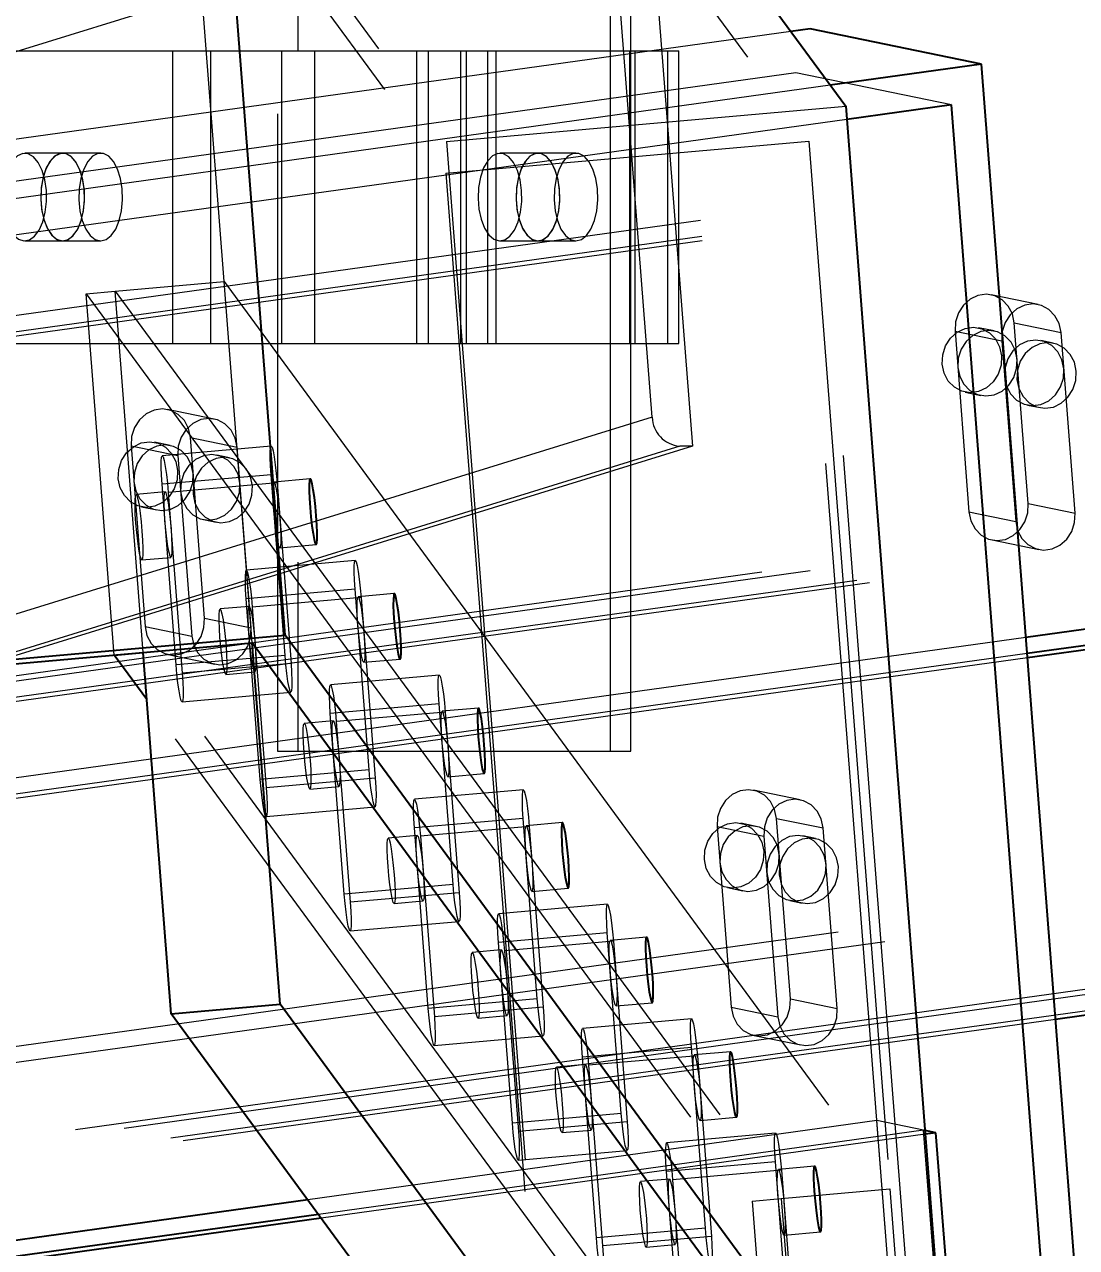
# Model space of a CAD drawing. Header units: millimetres. Extents: x 122 to 2816, y -707 to 556.
# Drawn here: x 676.884 to 678.192, y 301.451 to 302.971 of the extents above; entities that cross this region are included whole.
import ezdxf

# ---------------------------------------------------------------- set-up
doc = ezdxf.new("R2010")
doc.units = ezdxf.units.MM
doc.header["$PDSIZE"] = -1
doc.linetypes.add('HIDDEN', pattern=[1.905, 1.27, -0.635])
doc.layers.add('FORMAT', color=7, linetype='Continuous')
doc.styles.add('SLDTEXTSTYLE7', font='TXT', dxfattribs={"width": 0.75})
doc.dimstyles.new('SLDDIMSTYLE4', dxfattribs={"dimtxt": 1.852083, "dimasz": 1.852083, "dimexe": 0, "dimexo": 0.625, "dimgap": 0.463021, "dimtad": 1, "dimdec": 0, "dimlfac": 110, "dimrnd": 1e-09, "dimzin": 12, "dimtxsty": 'SLDTEXTSTYLE7', "dimsah": 1, "dimcen": 2.5, "dimazin": 3, "dimtfac": 1, "dimtdec": 0, "dimtmove": 0, "dimatfit": 0, "dimfrac": 2, "dimtzin": 12})

# ---------------------------------------------------------------- blocks, each defined once
blk = doc.blocks.new('*D1068')
at = {"layer": 'Defpoints', "color": 0}
for p in [(711.2391, 305.0429), (731.8934, 305.0429), (676.2391, 299.5884)]:
    blk.add_point(p, dxfattribs=at)
at = {"layer": 'FORMAT', "color": 0, "lineweight": -2}
for p, q in [((711.3016, 305.0429), (731.8934, 305.0429)), ((731.8934, 301.4405), (731.8934, 303.1908)), ((676.3016, 299.5884), (731.8934, 299.5884))]:
    blk.add_line(p, q, dxfattribs=at)
at = {"layer": 'FORMAT', "color": 0}
for points in [[(731.5847, 303.1908), (732.2021, 303.1908), (731.8934, 305.0429)], [(731.5847, 301.4405), (732.2021, 301.4405), (731.8934, 299.5884)]]:
    blk.add_solid(points, dxfattribs=at)
at = {"layer": 'FORMAT', "color": 0, "insert": (729.5783, 302.2484), "char_height": 1.85208, "attachment_point": 2, "rotation": 90, "style": 'SLDTEXTSTYLE7'}
blk.add_mtext('\\A1;600', dxfattribs=at)

msp = doc.modelspace()

# ---------------------------------------------------------------- linework, layer by layer
at = {"color": 7, "linetype": 'HIDDEN', "lineweight": 18}
for p, q in [((677.224288, 327.067877), (677.224288, 302.067877)), ((677.613016, 302.067877), (677.613016, 327.067877)), ((677.199107, 304.765298), (677.199107, 302.067877)), ((676.572958, 303.965159), (677.409113, 302.825899)), ((677.167498, 302.20257), (677.031897, 303.954429)), ((677.031897, 303.954429), (677.859691, 302.826561)), ((676.580615, 303.914543), (677.408409, 302.786676)), ((676.543114, 302.11608), (684.738445, 303.25534)), ((681.498582, 303.252304), (676.568685, 302.566982)), ((676.603454, 302.117787), (684.716832, 303.245655)), ((681.500117, 303.232476), (676.626775, 302.555016)), ((676.661545, 302.105822), (684.774922, 303.233689)), ((677.638198, 302.067877), (677.638198, 303.234003)), ((681.500526, 303.227188), (676.642266, 302.551825)), ((677.65576, 303.210075), (677.714805, 302.447248)), ((677.611937, 303.16596), (676.713547, 302.887804)), ((677.664786, 302.483184), (677.611937, 303.16596)), ((677.83739, 302.962604), (676.663194, 302.799375)), ((678.000525, 301.16917), (677.861447, 302.965949)), ((676.865512, 302.938621), (677.115512, 302.938621)), ((677.068274, 302.938621), (677.068274, 302.574985)), ((677.115512, 302.938621), (677.115512, 302.574985)), ((677.115512, 302.938621), (677.203869, 302.938621)), ((677.203869, 302.938621), (677.203869, 302.574985)), ((677.203869, 302.938621), (677.698135, 302.938621)), ((677.244988, 302.938621), (677.244988, 302.574985)), ((677.371841, 302.938621), (677.371841, 302.574985)), ((677.386456, 302.938621), (677.386456, 302.574985)), ((677.426386, 302.938621), (677.426386, 302.574985)), ((677.433694, 302.938621), (677.433694, 302.574985)), ((677.459975, 302.938621), (677.459975, 302.574985)), ((677.470454, 302.938621), (677.470454, 302.574985)), ((677.636456, 302.938621), (677.636456, 302.574985)), ((677.643589, 302.574985), (677.643589, 302.938621)), ((677.683694, 302.938621), (677.683694, 302.574985)), ((677.698135, 302.574985), (677.698135, 302.938621)), ((677.84331, 302.911344), (669.729933, 301.783476)), ((677.978911, 301.159485), (677.84331, 302.911344)), ((678.036944, 302.871458), (677.84331, 302.911344)), ((677.88633, 302.895924), (676.668821, 302.726674)), ((677.409113, 302.825899), (677.905523, 302.869773)), ((677.906793, 302.853365), (676.672298, 302.681754)), ((677.408409, 302.786676), (677.859691, 302.826561)), ((677.409113, 302.825899), (677.548191, 301.02912)), ((677.859691, 302.826561), (677.995292, 301.074702)), ((676.931911, 302.811349), (676.884673, 302.811349)), ((676.979149, 302.811349), (676.931911, 302.811349)), ((677.52282, 302.811349), (677.475582, 302.811349)), ((677.570058, 302.811349), (677.52282, 302.811349)), ((676.638224, 301.668593), (684.751602, 302.796461)), ((676.677035, 302.102631), (681.535296, 302.777994)), ((677.408409, 302.786676), (677.539121, 301.097986)), ((676.884673, 302.702258), (676.931911, 302.702258)), ((676.931911, 302.702258), (676.979149, 302.702258)), ((677.475582, 302.702258), (677.52282, 302.702258)), ((677.52282, 302.702258), (677.570058, 302.702258)), ((676.961241, 302.636608), (676.997344, 302.639799)), ((676.997344, 302.639799), (677.132728, 302.651765)), ((677.032113, 302.190604), (676.997344, 302.639799)), ((676.997344, 302.639799), (677.825138, 301.511931)), ((677.167498, 302.20257), (677.132728, 302.651765)), ((677.132728, 302.651765), (677.960522, 301.523897)), ((676.996011, 302.187413), (676.961241, 302.636608)), ((676.961241, 302.636608), (677.789035, 301.50874)), ((678.144584, 302.623321), (678.086494, 302.635287)), ((678.089971, 302.590368), (678.070608, 302.594356)), ((678.11512, 302.600346), (678.17321, 302.58838)), ((678.132504, 302.375748), (678.11512, 302.600346)), ((678.041362, 302.590093), (678.099452, 302.578127)), ((678.041362, 302.590093), (678.058746, 302.365495)), ((678.099452, 302.578127), (678.116837, 302.353529)), ((678.163552, 302.575211), (678.148061, 302.578402)), ((678.190595, 302.363783), (678.17321, 302.58838)), ((676.865512, 302.574985), (677.115512, 302.574985)), ((677.115512, 302.574985), (677.203869, 302.574985)), ((677.203869, 302.574985), (677.698135, 302.574985)), ((678.054101, 302.51422), (678.073464, 302.510232)), ((677.120168, 302.480914), (677.062078, 302.492879)), ((678.131554, 302.498266), (678.147045, 302.495075)), ((677.664786, 302.483184), (676.766397, 302.205028)), ((677.090703, 302.457938), (677.148793, 302.445973)), ((677.108088, 302.233341), (677.090703, 302.457938)), ((677.69906, 302.447248), (676.80067, 302.169092)), ((677.714805, 302.447248), (676.816416, 302.169092)), ((677.016945, 302.447685), (677.075035, 302.435719)), ((677.016945, 302.447685), (677.03433, 302.223088)), ((677.065555, 302.44796), (677.046191, 302.451949)), ((677.191113, 302.44733), (677.055729, 302.435364)), ((677.166178, 302.221375), (677.148793, 302.445973)), ((677.714805, 302.447248), (677.69906, 302.447248)), ((677.075035, 302.435719), (677.09242, 302.211122)), ((677.139136, 302.432803), (677.123645, 302.435994)), ((677.190952, 302.411706), (677.055568, 302.39974)), ((677.208337, 302.187109), (677.190952, 302.411706)), ((677.072953, 302.175143), (677.055568, 302.39974)), ((677.198478, 302.401453), (677.063093, 302.389487)), ((677.239718, 302.406399), (677.19459, 302.40241)), ((677.198478, 302.401453), (677.215862, 302.176855)), ((677.059206, 302.390444), (677.023103, 302.387253)), ((677.063093, 302.389487), (677.080478, 302.16489)), ((677.029684, 302.371813), (677.049048, 302.367824)), ((678.058746, 302.365495), (678.116837, 302.353529)), ((678.132504, 302.375748), (678.190595, 302.363783)), ((677.107138, 302.355858), (677.122629, 302.352668)), ((676.696314, 301.656627), (681.569656, 302.334086)), ((677.201794, 302.32091), (677.246922, 302.324898)), ((678.087372, 302.330554), (678.145462, 302.318588)), ((677.030307, 302.305753), (677.066409, 302.308944)), ((677.295633, 302.304922), (677.160248, 302.292956)), ((677.295472, 302.269298), (677.160087, 302.257333)), ((677.302997, 302.259045), (677.167613, 302.247079)), ((677.312856, 302.044701), (677.295472, 302.269298)), ((677.344238, 302.263991), (677.29911, 302.260003)), ((677.302997, 302.259045), (677.320382, 302.034448)), ((677.163725, 302.248037), (677.127623, 302.244846)), ((677.177472, 302.032735), (677.160087, 302.257333)), ((677.167613, 302.247079), (677.184997, 302.022482)), ((677.108088, 302.233341), (677.166178, 302.221375)), ((677.03433, 302.223088), (677.09242, 302.211122)), ((673.174154, 301.072994), (681.369485, 302.212255)), ((678.129622, 302.209218), (673.199725, 301.523897)), ((673.234494, 301.074702), (681.347872, 302.20257)), ((678.131156, 302.189391), (673.257815, 301.511931)), ((678.131566, 302.184103), (673.273305, 301.50874)), ((673.292584, 301.062736), (681.405962, 302.190604)), ((677.859907, 301.062736), (677.032113, 302.190604)), ((677.062956, 302.188146), (677.121046, 302.176181)), ((677.208337, 302.187109), (677.072953, 302.175143)), ((677.306313, 302.178502), (677.351441, 302.182491)), ((677.215862, 302.176855), (677.080478, 302.16489)), ((677.134826, 302.163345), (677.170929, 302.166536)), ((677.400152, 302.162514), (677.264768, 302.150549)), ((677.080317, 302.129266), (677.215701, 302.141232)), ((677.823805, 301.059545), (677.036646, 302.132048)), ((677.399991, 302.126891), (677.264607, 302.114925)), ((677.417376, 301.902294), (677.399991, 302.126891)), ((677.448757, 302.121584), (677.403629, 302.117595)), ((677.281991, 301.890328), (677.264607, 302.114925)), ((677.407517, 302.116638), (677.272132, 302.104672)), ((677.407517, 302.116638), (677.424901, 301.89204)), ((677.268245, 302.105629), (677.232142, 302.102438)), ((677.272132, 302.104672), (677.289517, 301.880074)), ((677.199107, 302.067877), (677.638198, 302.067877)), ((677.312856, 302.044701), (677.177472, 302.032735)), ((677.320382, 302.034448), (677.184997, 302.022482)), ((677.410832, 302.036095), (677.455961, 302.040083)), ((677.239346, 302.020938), (677.275448, 302.024129)), ((677.504672, 302.020107), (677.369287, 302.008141)), ((677.848873, 302.007459), (677.790783, 302.019425)), ((677.184836, 301.986858), (677.320221, 301.998824)), ((677.504511, 301.984483), (677.369126, 301.972518)), ((677.521895, 301.759886), (677.504511, 301.984483)), ((677.819408, 301.984483), (677.877499, 301.972518)), ((677.836793, 301.759886), (677.819408, 301.984483)), ((677.386511, 301.74792), (677.369126, 301.972518)), ((677.512036, 301.97423), (677.376652, 301.962264)), ((677.553277, 301.979176), (677.508149, 301.975187)), ((677.512036, 301.97423), (677.529421, 301.749633)), ((677.74565, 301.97423), (677.803741, 301.962264)), ((677.74565, 301.97423), (677.763035, 301.749633)), ((677.79426, 301.974505), (677.774896, 301.978494)), ((677.894883, 301.74792), (677.877499, 301.972518)), ((677.372764, 301.963222), (677.336662, 301.960031)), ((677.376652, 301.962264), (677.394036, 301.737667)), ((677.803741, 301.962264), (677.821125, 301.737667)), ((677.867841, 301.959348), (677.85235, 301.962539)), ((677.417376, 301.902294), (677.281991, 301.890328)), ((677.515352, 301.893687), (677.56048, 301.897676)), ((677.75839, 301.898358), (677.777753, 301.894369)), ((677.424901, 301.89204), (677.289517, 301.880074)), ((677.343865, 301.87853), (677.379967, 301.881721)), ((677.835843, 301.882404), (677.851334, 301.879213)), ((677.609191, 301.877699), (677.473807, 301.865734)), ((677.289356, 301.844451), (677.42474, 301.856417)), ((677.60903, 301.842076), (677.473646, 301.83011)), ((677.626415, 301.617478), (677.60903, 301.842076)), ((677.657796, 301.836768), (677.612668, 301.83278)), ((677.477284, 301.820814), (677.441181, 301.817623)), ((677.49103, 301.605513), (677.473646, 301.83011)), ((677.616555, 301.831822), (677.481171, 301.819857)), ((677.481171, 301.819857), (677.498556, 301.595259)), ((677.616555, 301.831822), (677.63394, 301.607225)), ((677.521895, 301.759886), (677.386511, 301.74792)), ((677.836793, 301.759886), (677.894883, 301.74792)), ((677.529421, 301.749633), (677.394036, 301.737667)), ((677.619871, 301.751279), (677.664999, 301.755268)), ((677.763035, 301.749633), (677.821125, 301.737667)), ((673.308075, 301.059545), (678.166335, 301.734909)), ((677.448384, 301.736123), (677.484487, 301.739314)), ((677.713711, 301.735292), (677.578326, 301.723326)), ((677.393875, 301.702043), (677.52926, 301.714009)), ((677.791661, 301.714691), (677.849751, 301.702726)), ((677.713549, 301.699668), (677.578165, 301.687702)), ((677.730934, 301.475071), (677.713549, 301.699668)), ((677.59555, 301.463105), (677.578165, 301.687702)), ((677.721075, 301.689415), (677.58569, 301.677449)), ((677.762316, 301.694361), (677.717187, 301.690372)), ((677.721075, 301.689415), (677.73846, 301.464817)), ((677.581803, 301.678406), (677.545701, 301.675216)), ((677.58569, 301.677449), (677.603075, 301.452852)), ((677.944142, 301.608679), (677.236499, 301.510308)), ((677.626415, 301.617478), (677.49103, 301.605513)), ((677.63394, 301.607225), (677.498556, 301.595259)), ((677.724391, 301.608872), (677.769519, 301.61286)), ((678.002232, 301.596714), (677.944142, 301.608679)), ((678.013681, 300.71029), (677.944142, 301.608679)), ((678.002232, 301.596714), (677.249846, 301.492122)), ((678.004452, 301.591678), (677.253406, 301.487273)), ((677.552904, 301.593715), (677.589006, 301.596906)), ((677.81823, 301.592884), (677.682846, 301.580918)), ((678.004092, 301.596331), (678.002232, 301.596714)), ((678.037002, 301.147519), (678.002232, 301.596714)), ((678.042782, 301.072834), (678.002232, 301.596714)), ((677.498395, 301.559636), (677.633779, 301.571601)), ((677.818069, 301.557261), (677.682685, 301.545295)), ((677.700069, 301.320697), (677.682685, 301.545295)), ((677.825594, 301.547007), (677.69021, 301.535041)), ((677.835454, 301.332663), (677.818069, 301.557261)), ((677.866835, 301.551953), (677.821707, 301.547965)), ((677.825594, 301.547007), (677.842979, 301.32241)), ((677.686323, 301.535999), (677.65022, 301.532808)), ((677.69021, 301.535041), (677.707595, 301.310444)), ((677.825138, 301.511931), (677.960522, 301.523897)), ((677.960522, 301.523897), (677.995292, 301.074702)), ((677.789035, 301.50874), (677.825138, 301.511931)), ((677.789035, 301.50874), (677.823805, 301.059545)), ((677.825138, 301.511931), (677.859907, 301.062736)), ((677.825138, 301.511931), (677.894677, 300.613542)), ((677.730934, 301.475071), (677.59555, 301.463105)), ((677.82891, 301.466464), (677.874038, 301.470453)), ((677.73846, 301.464817), (677.603075, 301.452852)), ((677.657423, 301.451308), (677.693526, 301.454498))]:
    msp.add_line(p, q, dxfattribs=at)
at = {"color": 7, "linetype": 'Continuous', "lineweight": 25}
for p, q in [((677.208445, 302.212255), (677.069367, 304.009034)), ((677.069367, 304.009034), (677.905523, 302.869773)), ((677.861447, 302.965949), (677.83739, 302.962604)), ((678.074444, 302.922074), (677.861447, 302.965949)), ((678.074444, 302.922074), (677.88633, 302.895924)), ((678.213522, 301.125295), (678.074444, 302.922074)), ((677.905523, 302.869773), (678.044601, 301.072994)), ((678.036944, 302.871458), (677.906793, 302.853365)), ((678.172545, 301.119599), (678.036944, 302.871458)), ((680.605459, 302.553393), (678.129622, 302.209218)), ((680.618807, 302.535207), (678.131156, 302.189391)), ((680.622366, 302.530358), (678.131566, 302.184103)), ((676.712036, 302.16838), (677.208445, 302.212255)), ((676.716216, 302.162684), (677.167498, 302.20257)), ((677.202267, 301.753375), (677.167498, 302.20257)), ((677.995292, 301.074702), (677.167498, 302.20257)), ((678.044601, 301.072994), (677.208445, 302.212255)), ((676.996011, 302.187413), (677.032113, 302.190604)), ((677.036646, 302.132048), (676.996011, 302.187413)), ((677.066883, 301.741409), (677.032113, 302.190604)), ((678.166335, 301.734909), (680.909998, 302.116314)), ((677.066883, 301.741409), (677.202267, 301.753375)), ((677.894677, 300.613542), (677.066883, 301.741409)), ((678.030061, 300.625507), (677.202267, 301.753375)), ((678.017723, 301.593523), (678.004092, 301.596331)), ((678.017723, 301.593523), (678.004452, 301.591678)), ((678.052492, 301.144328), (678.017723, 301.593523)), ((677.236499, 301.510308), (674.589533, 301.142344)), ((677.249846, 301.492122), (674.591068, 301.122516)), ((677.253406, 301.487273), (674.591477, 301.117229))]:
    msp.add_line(p, q, dxfattribs=at)
at = {"color": 7, "linetype": 'HIDDEN', "lineweight": 18, "flags": 128}
for points in [[(676.911625, 302.765148), (676.90974, 302.778291), (676.906281, 302.790084), (676.901464, 302.799785), (676.895592, 302.806786), (676.889033, 302.810647), (676.882201, 302.811124), (676.875524, 302.808188), (676.869422, 302.802023), (676.864279, 302.793017), (676.860416, 302.781736), (676.858078, 302.768888), (676.857411, 302.75528), (676.858457, 302.741768), (676.86115, 302.729201), (676.865321, 302.718368), (676.870708, 302.709951), (676.876973, 302.704477), (676.883721, 302.702291), (676.890529, 302.70353), (676.89697, 302.708117), (676.902637, 302.715762), (676.907176, 302.725987), (676.910301, 302.738147), (676.911816, 302.75148), (676.911625, 302.765148)], [(676.958862, 302.765148), (676.956978, 302.778291), (676.953519, 302.790084), (676.948702, 302.799785), (676.942829, 302.806786), (676.936271, 302.810647), (676.929439, 302.811124), (676.922762, 302.808188), (676.91666, 302.802023), (676.911516, 302.793017), (676.907654, 302.781736), (676.905316, 302.768888), (676.904649, 302.75528), (676.905695, 302.741768), (676.908388, 302.729201), (676.912559, 302.718368), (676.917946, 302.709951), (676.924211, 302.704477), (676.930959, 302.702291), (676.937767, 302.70353), (676.944207, 302.708117), (676.949875, 302.715762), (676.954414, 302.725987), (676.957539, 302.738147), (676.959053, 302.75148), (676.958862, 302.765148)], [(676.931911, 302.702258), (676.938693, 302.703971), (676.94505, 302.709005), (676.95058, 302.717041), (676.954938, 302.727576), (676.957849, 302.739948), (676.95913, 302.753378), (676.9587, 302.767024), (676.956588, 302.780027), (676.952925, 302.791572), (676.947941, 302.800931), (676.941951, 302.807518), (676.935329, 302.810918), (676.928493, 302.810918), (676.921871, 302.807518), (676.91588, 302.800931), (676.910897, 302.791572), (676.907234, 302.780027), (676.905121, 302.767024), (676.904692, 302.753378), (676.905973, 302.739948), (676.908884, 302.727576), (676.913241, 302.717041), (676.918772, 302.709005), (676.925128, 302.703971), (676.931911, 302.702258)], [(676.979149, 302.702258), (676.985931, 302.703971), (676.992287, 302.709005), (676.997818, 302.717041), (677.002176, 302.727576), (677.005086, 302.739948), (677.006367, 302.753378), (677.005938, 302.767024), (677.003826, 302.780027), (677.000163, 302.791572), (676.995179, 302.800931), (676.989188, 302.807518), (676.982567, 302.810918), (676.97573, 302.810918), (676.969109, 302.807518), (676.963118, 302.800931), (676.958135, 302.791572), (676.954471, 302.780027), (676.952359, 302.767024), (676.95193, 302.753378), (676.953211, 302.739948), (676.956121, 302.727576), (676.960479, 302.717041), (676.96601, 302.709005), (676.972366, 302.703971), (676.979149, 302.702258)], [(677.502534, 302.765148), (677.500649, 302.778291), (677.49719, 302.790084), (677.492373, 302.799785), (677.486501, 302.806786), (677.479943, 302.810647), (677.47311, 302.811124), (677.466433, 302.808188), (677.460331, 302.802023), (677.455188, 302.793017), (677.451325, 302.781736), (677.448987, 302.768888), (677.44832, 302.75528), (677.449366, 302.741768), (677.452059, 302.729201), (677.45623, 302.718368), (677.461617, 302.709951), (677.467882, 302.704477), (677.47463, 302.702291), (677.481439, 302.70353), (677.487879, 302.708117), (677.493546, 302.715762), (677.498085, 302.725987), (677.50121, 302.738147), (677.502725, 302.75148), (677.502534, 302.765148)], [(677.549772, 302.765148), (677.547887, 302.778291), (677.544428, 302.790084), (677.539611, 302.799785), (677.533738, 302.806786), (677.52718, 302.810647), (677.520348, 302.811124), (677.513671, 302.808188), (677.507569, 302.802023), (677.502425, 302.793017), (677.498563, 302.781736), (677.496225, 302.768888), (677.495558, 302.75528), (677.496604, 302.741768), (677.499297, 302.729201), (677.503468, 302.718368), (677.508855, 302.709951), (677.51512, 302.704477), (677.521868, 302.702291), (677.528676, 302.70353), (677.535117, 302.708117), (677.540784, 302.715762), (677.545323, 302.725987), (677.548448, 302.738147), (677.549962, 302.75148), (677.549772, 302.765148)], [(677.52282, 302.702258), (677.529602, 302.703971), (677.535959, 302.709005), (677.541489, 302.717041), (677.545847, 302.727576), (677.548758, 302.739948), (677.550039, 302.753378), (677.54961, 302.767024), (677.547497, 302.780027), (677.543834, 302.791572), (677.53885, 302.800931), (677.53286, 302.807518), (677.526238, 302.810918), (677.519402, 302.810918), (677.51278, 302.807518), (677.506789, 302.800931), (677.501806, 302.791572), (677.498143, 302.780027), (677.49603, 302.767024), (677.495601, 302.753378), (677.496882, 302.739948), (677.499793, 302.727576), (677.50415, 302.717041), (677.509681, 302.709005), (677.516037, 302.703971), (677.52282, 302.702258)], [(677.570058, 302.702258), (677.57684, 302.703971), (677.583196, 302.709005), (677.588727, 302.717041), (677.593085, 302.727576), (677.595996, 302.739948), (677.597277, 302.753378), (677.596847, 302.767024), (677.594735, 302.780027), (677.591072, 302.791572), (677.586088, 302.800931), (677.580097, 302.807518), (677.573476, 302.810918), (677.566639, 302.810918), (677.560018, 302.807518), (677.554027, 302.800931), (677.549044, 302.791572), (677.545381, 302.780027), (677.543268, 302.767024), (677.542839, 302.753378), (677.54412, 302.739948), (677.547031, 302.727576), (677.551388, 302.717041), (677.556919, 302.709005), (677.563275, 302.703971), (677.570058, 302.702258)], [(678.11512, 302.600346), (678.112744, 302.611528), (678.107573, 302.621389), (678.100026, 302.62913), (678.090714, 302.634123), (678.080392, 302.635965), (678.069895, 302.634506), (678.060074, 302.629864), (678.051725, 302.622415), (678.045524, 302.612763), (678.041974, 302.60169), (678.041362, 302.590093)], [(678.17321, 302.58838), (678.170834, 302.599562), (678.165664, 302.609423), (678.158116, 302.617164), (678.148804, 302.622157), (678.138482, 302.623999), (678.127985, 302.62254), (678.118164, 302.617898), (678.109815, 302.610449), (678.103614, 302.600797), (678.100064, 302.589724), (678.099452, 302.578127)], [(678.025475, 302.549162), (678.026088, 302.560759), (678.029638, 302.571832), (678.035839, 302.581484), (678.044188, 302.588933), (678.054008, 302.593575), (678.064505, 302.595034), (678.074828, 302.593192), (678.08414, 302.588199), (678.091687, 302.580458), (678.096858, 302.570597), (678.099233, 302.559415), (678.098621, 302.547818), (678.095071, 302.536744), (678.08887, 302.527092), (678.080521, 302.519644), (678.0707, 302.515002), (678.060203, 302.513543), (678.049881, 302.515384), (678.040569, 302.520378), (678.033021, 302.528119), (678.027851, 302.53798), (678.025475, 302.549162)], [(678.118597, 302.555426), (678.116221, 302.566608), (678.11105, 302.576469), (678.103503, 302.58421), (678.094191, 302.589204), (678.083869, 302.591045), (678.073372, 302.589586), (678.063551, 302.584944), (678.055202, 302.577496), (678.049001, 302.567844), (678.045451, 302.55677), (678.044839, 302.545173), (678.047214, 302.533991), (678.052385, 302.52413), (678.059932, 302.516389), (678.069244, 302.511396), (678.079567, 302.509554), (678.090063, 302.511013), (678.099884, 302.515655), (678.108233, 302.523104), (678.114434, 302.532756), (678.117984, 302.543829), (678.118597, 302.555426)], [(678.176687, 302.543461), (678.174311, 302.554643), (678.169141, 302.564504), (678.161593, 302.572244), (678.152281, 302.577238), (678.141959, 302.57908), (678.131462, 302.57762), (678.121641, 302.572978), (678.113292, 302.56553), (678.107091, 302.555878), (678.103541, 302.544805), (678.102929, 302.533207), (678.105304, 302.522025), (678.110475, 302.512164), (678.118022, 302.504424), (678.127334, 302.49943), (678.137657, 302.497588), (678.148154, 302.499048), (678.157974, 302.503689), (678.166323, 302.511138), (678.172524, 302.52079), (678.176075, 302.531863), (678.176687, 302.543461)], [(678.192177, 302.54027), (678.189802, 302.551452), (678.184631, 302.561313), (678.177084, 302.569053), (678.167772, 302.574047), (678.157449, 302.575889), (678.146953, 302.574429), (678.137132, 302.569788), (678.128783, 302.562339), (678.122582, 302.552687), (678.119032, 302.541614), (678.118419, 302.530016), (678.120795, 302.518834), (678.125966, 302.508973), (678.133513, 302.501233), (678.142825, 302.496239), (678.153147, 302.494397), (678.163644, 302.495857), (678.173465, 302.500499), (678.181814, 302.507947), (678.188015, 302.517599), (678.191565, 302.528672), (678.192177, 302.54027)], [(677.090703, 302.457938), (677.088328, 302.46912), (677.083157, 302.478981), (677.07561, 302.486722), (677.066298, 302.491715), (677.055975, 302.493557), (677.045478, 302.492098), (677.035658, 302.487456), (677.027309, 302.480007), (677.021108, 302.470356), (677.017558, 302.459282), (677.016945, 302.447685)], [(677.148793, 302.445973), (677.146418, 302.457155), (677.141247, 302.467015), (677.1337, 302.474756), (677.124388, 302.47975), (677.114065, 302.481591), (677.103569, 302.480132), (677.093748, 302.47549), (677.085399, 302.468042), (677.079198, 302.45839), (677.075648, 302.447317), (677.075035, 302.435719)], [(677.001059, 302.406754), (677.001671, 302.418351), (677.005221, 302.429425), (677.011422, 302.439077), (677.019771, 302.446525), (677.029592, 302.451167), (677.040089, 302.452626), (677.050411, 302.450785), (677.059724, 302.445791), (677.067271, 302.43805), (677.072441, 302.428189), (677.074817, 302.417007), (677.074205, 302.40541), (677.070654, 302.394337), (677.064453, 302.384685), (677.056104, 302.377236), (677.046284, 302.372594), (677.035787, 302.371135), (677.025464, 302.372977), (677.016152, 302.37797), (677.008605, 302.385711), (677.003434, 302.395572), (677.001059, 302.406754)], [(677.09418, 302.413019), (677.091805, 302.424201), (677.086634, 302.434062), (677.079087, 302.441802), (677.069775, 302.446796), (677.059452, 302.448638), (677.048955, 302.447179), (677.039135, 302.442537), (677.030786, 302.435088), (677.024585, 302.425436), (677.021035, 302.414363), (677.020422, 302.402765), (677.022798, 302.391583), (677.027968, 302.381723), (677.035516, 302.373982), (677.044828, 302.368988), (677.05515, 302.367147), (677.065647, 302.368606), (677.075468, 302.373248), (677.083817, 302.380696), (677.090018, 302.390348), (677.093568, 302.401421), (677.09418, 302.413019)], [(677.190952, 302.411706), (677.190223, 302.422888), (677.189858, 302.432749), (677.189886, 302.44049), (677.190305, 302.445483), (677.191082, 302.447325), (677.192153, 302.445866), (677.193432, 302.441224), (677.194814, 302.433775), (677.196188, 302.424123), (677.197444, 302.41305), (677.198478, 302.401453)], [(677.055568, 302.39974), (677.054839, 302.410922), (677.054473, 302.420783), (677.054502, 302.428524), (677.054921, 302.433517), (677.055698, 302.435359), (677.056769, 302.4339), (677.058047, 302.429258), (677.05943, 302.421809), (677.060804, 302.412158), (677.062059, 302.401084), (677.063093, 302.389487)], [(677.15227, 302.401053), (677.149895, 302.412235), (677.144724, 302.422096), (677.137177, 302.429837), (677.127865, 302.43483), (677.117542, 302.436672), (677.107046, 302.435213), (677.097225, 302.430571), (677.088876, 302.423122), (677.082675, 302.41347), (677.079125, 302.402397), (677.078512, 302.3908), (677.080888, 302.379618), (677.086059, 302.369757), (677.093606, 302.362016), (677.102918, 302.357022), (677.11324, 302.355181), (677.123737, 302.35664), (677.133558, 302.361282), (677.141907, 302.368731), (677.148108, 302.378382), (677.151658, 302.389456), (677.15227, 302.401053)], [(677.167761, 302.397862), (677.165386, 302.409044), (677.160215, 302.418905), (677.152668, 302.426646), (677.143356, 302.431639), (677.133033, 302.433481), (677.122536, 302.432022), (677.112716, 302.42738), (677.104367, 302.419931), (677.098166, 302.410279), (677.094615, 302.399206), (677.094003, 302.387609), (677.096379, 302.376427), (677.101549, 302.366566), (677.109096, 302.358825), (677.118408, 302.353832), (677.128731, 302.35199), (677.139228, 302.353449), (677.149049, 302.358091), (677.157398, 302.36554), (677.163598, 302.375192), (677.167149, 302.386265), (677.167761, 302.397862)], [(677.194429, 302.366787), (677.1937, 302.377969), (677.193335, 302.387829), (677.193363, 302.39557), (677.193782, 302.400564), (677.194559, 302.402406), (677.19563, 302.400946), (677.196908, 302.396304), (677.198291, 302.388856), (677.199665, 302.379204), (677.200921, 302.368131), (677.201955, 302.356533), (677.202684, 302.345351), (677.203049, 302.33549), (677.203021, 302.32775), (677.202601, 302.322756), (677.201825, 302.320914), (677.200754, 302.322373), (677.199475, 302.327015), (677.198093, 302.334464), (677.196718, 302.344116), (677.195463, 302.355189), (677.194429, 302.366787)], [(677.022942, 302.35163), (677.022213, 302.362812), (677.021848, 302.372673), (677.021876, 302.380414), (677.022295, 302.385407), (677.023072, 302.387249), (677.024143, 302.38579), (677.025422, 302.381148), (677.026804, 302.373699), (677.028179, 302.364047), (677.029434, 302.352974), (677.030468, 302.341377), (677.031197, 302.330194), (677.031562, 302.320334), (677.031534, 302.312593), (677.031115, 302.307599), (677.030338, 302.305758), (677.029267, 302.307217), (677.027988, 302.311859), (677.026606, 302.319307), (677.025231, 302.328959), (677.023976, 302.340032), (677.022942, 302.35163)], [(677.059045, 302.354821), (677.058316, 302.366003), (677.05795, 302.375864), (677.057979, 302.383604), (677.058398, 302.388598), (677.059175, 302.39044), (677.060246, 302.388981), (677.061524, 302.384339), (677.062907, 302.37689), (677.064281, 302.367238), (677.065536, 302.356165), (677.06657, 302.344567), (677.067299, 302.333385), (677.067665, 302.323524), (677.067636, 302.315784), (677.067217, 302.31079), (677.06644, 302.308948), (677.065369, 302.310408), (677.064091, 302.31505), (677.062708, 302.322498), (677.061334, 302.33215), (677.060079, 302.343223), (677.059045, 302.354821)], [(678.058746, 302.365495), (678.061122, 302.354313), (678.066293, 302.344452), (678.07384, 302.336711), (678.083152, 302.331718), (678.093474, 302.329876), (678.103971, 302.331335), (678.113792, 302.335977), (678.122141, 302.343426), (678.128342, 302.353078), (678.131892, 302.364151), (678.132504, 302.375748)], [(678.116837, 302.353529), (678.119212, 302.342347), (678.124383, 302.332486), (678.13193, 302.324746), (678.141242, 302.319752), (678.151565, 302.31791), (678.162061, 302.31937), (678.171882, 302.324012), (678.180231, 302.33146), (678.186432, 302.341112), (678.189982, 302.352185), (678.190595, 302.363783)], [(677.295472, 302.269298), (677.294742, 302.280481), (677.294377, 302.290341), (677.294405, 302.298082), (677.294825, 302.303076), (677.295601, 302.304917), (677.296672, 302.303458), (677.297951, 302.298816), (677.299333, 302.291368), (677.300708, 302.281716), (677.301963, 302.270643), (677.302997, 302.259045)], [(677.160087, 302.257333), (677.159358, 302.268515), (677.158993, 302.278376), (677.159021, 302.286116), (677.15944, 302.29111), (677.160217, 302.292952), (677.161288, 302.291492), (677.162567, 302.28685), (677.163949, 302.279402), (677.165324, 302.26975), (677.166579, 302.258677), (677.167613, 302.247079)], [(677.298949, 302.224379), (677.298219, 302.235561), (677.297854, 302.245422), (677.297882, 302.253163), (677.298302, 302.258156), (677.299078, 302.259998), (677.300149, 302.258539), (677.301428, 302.253897), (677.30281, 302.246448), (677.304185, 302.236796), (677.30544, 302.225723), (677.306474, 302.214126), (677.307203, 302.202944), (677.307569, 302.193083), (677.30754, 302.185342), (677.307121, 302.180348), (677.306344, 302.178507), (677.305273, 302.179966), (677.303995, 302.184608), (677.302612, 302.192056), (677.301238, 302.201708), (677.299983, 302.212782), (677.298949, 302.224379)], [(677.127462, 302.209222), (677.126733, 302.220404), (677.126367, 302.230265), (677.126395, 302.238006), (677.126815, 302.243), (677.127592, 302.244841), (677.128663, 302.243382), (677.129941, 302.23874), (677.131324, 302.231291), (677.132698, 302.22164), (677.133953, 302.210566), (677.134987, 302.198969), (677.135716, 302.187787), (677.136082, 302.177926), (677.136053, 302.170185), (677.135634, 302.165192), (677.134857, 302.16335), (677.133786, 302.164809), (677.132508, 302.169451), (677.131125, 302.1769), (677.129751, 302.186552), (677.128496, 302.197625), (677.127462, 302.209222)], [(677.163564, 302.212413), (677.162835, 302.223595), (677.16247, 302.233456), (677.162498, 302.241197), (677.162917, 302.24619), (677.163694, 302.248032), (677.164765, 302.246573), (677.166044, 302.241931), (677.167426, 302.234482), (677.168801, 302.22483), (677.170056, 302.213757), (677.17109, 302.20216), (677.171819, 302.190978), (677.172184, 302.181117), (677.172156, 302.173376), (677.171736, 302.168383), (677.17096, 302.166541), (677.169889, 302.168), (677.16861, 302.172642), (677.167228, 302.180091), (677.165853, 302.189743), (677.164598, 302.200816), (677.163564, 302.212413)], [(677.03433, 302.223088), (677.036706, 302.211905), (677.041876, 302.202045), (677.049423, 302.194304), (677.058735, 302.18931), (677.069058, 302.187469), (677.079555, 302.188928), (677.089376, 302.19357), (677.097725, 302.201018), (677.103925, 302.21067), (677.107476, 302.221744), (677.108088, 302.233341)], [(677.09242, 302.211122), (677.094796, 302.19994), (677.099966, 302.190079), (677.107514, 302.182338), (677.116826, 302.177345), (677.127148, 302.175503), (677.137645, 302.176962), (677.147466, 302.181604), (677.155815, 302.189053), (677.162016, 302.198705), (677.165566, 302.209778), (677.166178, 302.221375)], [(677.215862, 302.176855), (677.216592, 302.165673), (677.216957, 302.155812), (677.216929, 302.148072), (677.216509, 302.143078), (677.215733, 302.141236), (677.214662, 302.142696), (677.213383, 302.147338), (677.212001, 302.154786), (677.210626, 302.164438), (677.209371, 302.175511), (677.208337, 302.187109)], [(677.080478, 302.16489), (677.081207, 302.153707), (677.081572, 302.143847), (677.081544, 302.136106), (677.081125, 302.131112), (677.080348, 302.129271), (677.079277, 302.13073), (677.077999, 302.135372), (677.076616, 302.14282), (677.075242, 302.152472), (677.073987, 302.163545), (677.072953, 302.175143)], [(677.399991, 302.126891), (677.399262, 302.138073), (677.398897, 302.147934), (677.398925, 302.155675), (677.399344, 302.160668), (677.400121, 302.16251), (677.401192, 302.161051), (677.40247, 302.156409), (677.403853, 302.14896), (677.405227, 302.139308), (677.406482, 302.128235), (677.407517, 302.116638)], [(677.264607, 302.114925), (677.263878, 302.126107), (677.263512, 302.135968), (677.26354, 302.143709), (677.26396, 302.148702), (677.264737, 302.150544), (677.265808, 302.149085), (677.267086, 302.144443), (677.268469, 302.136994), (677.269843, 302.127342), (677.271098, 302.116269), (677.272132, 302.104672)], [(677.403468, 302.081971), (677.402739, 302.093153), (677.402374, 302.103014), (677.402402, 302.110755), (677.402821, 302.115749), (677.403598, 302.11759), (677.404669, 302.116131), (677.405947, 302.111489), (677.40733, 302.104041), (677.408704, 302.094389), (677.409959, 302.083315), (677.410993, 302.071718), (677.411723, 302.060536), (677.412088, 302.050675), (677.41206, 302.042934), (677.41164, 302.037941), (677.410864, 302.036099), (677.409793, 302.037558), (677.408514, 302.0422), (677.407132, 302.049649), (677.405757, 302.059301), (677.404502, 302.070374), (677.403468, 302.081971)], [(677.231981, 302.066815), (677.231252, 302.077997), (677.230887, 302.087858), (677.230915, 302.095598), (677.231334, 302.100592), (677.232111, 302.102434), (677.233182, 302.100975), (677.234461, 302.096333), (677.235843, 302.088884), (677.237217, 302.079232), (677.238473, 302.068159), (677.239507, 302.056561), (677.240236, 302.045379), (677.240601, 302.035518), (677.240573, 302.027778), (677.240153, 302.022784), (677.239377, 302.020942), (677.238306, 302.022402), (677.237027, 302.027044), (677.235645, 302.034492), (677.23427, 302.044144), (677.233015, 302.055217), (677.231981, 302.066815)], [(677.268084, 302.070006), (677.267354, 302.081188), (677.266989, 302.091049), (677.267017, 302.098789), (677.267437, 302.103783), (677.268213, 302.105625), (677.269284, 302.104165), (677.270563, 302.099523), (677.271946, 302.092075), (677.27332, 302.082423), (677.274575, 302.07135), (677.275609, 302.059752), (677.276338, 302.04857), (677.276704, 302.038709), (677.276675, 302.030969), (677.276256, 302.025975), (677.275479, 302.024133), (677.274408, 302.025593), (677.27313, 302.030234), (677.271747, 302.037683), (677.270373, 302.047335), (677.269118, 302.058408), (677.268084, 302.070006)], [(677.184997, 302.022482), (677.185727, 302.0113), (677.186092, 302.001439), (677.186064, 301.993698), (677.185644, 301.988705), (677.184868, 301.986863), (677.183797, 301.988322), (677.182518, 301.992964), (677.181136, 302.000413), (677.179761, 302.010065), (677.178506, 302.021138), (677.177472, 302.032735)], [(677.320382, 302.034448), (677.321111, 302.023266), (677.321476, 302.013405), (677.321448, 302.005664), (677.321029, 302.000671), (677.320252, 301.998829), (677.319181, 302.000288), (677.317903, 302.00493), (677.31652, 302.012379), (677.315146, 302.02203), (677.31389, 302.033104), (677.312856, 302.044701)], [(677.504511, 301.984483), (677.503781, 301.995665), (677.503416, 302.005526), (677.503444, 302.013267), (677.503864, 302.018261), (677.50464, 302.020102), (677.505711, 302.018643), (677.50699, 302.014001), (677.508372, 302.006552), (677.509747, 301.996901), (677.511002, 301.985827), (677.512036, 301.97423)], [(677.819408, 301.984483), (677.817033, 301.995665), (677.811862, 302.005526), (677.804315, 302.013267), (677.795003, 302.018261), (677.78468, 302.020102), (677.774184, 302.018643), (677.764363, 302.014001), (677.756014, 302.006552), (677.749813, 301.996901), (677.746263, 301.985827), (677.74565, 301.97423)], [(677.369126, 301.972518), (677.368397, 301.9837), (677.368032, 301.99356), (677.36806, 302.001301), (677.368479, 302.006295), (677.369256, 302.008136), (677.370327, 302.006677), (677.371605, 302.002035), (677.372988, 301.994587), (677.374362, 301.984935), (677.375618, 301.973862), (677.376652, 301.962264)], [(677.877499, 301.972518), (677.875123, 301.9837), (677.869952, 301.99356), (677.862405, 302.001301), (677.853093, 302.006295), (677.842771, 302.008136), (677.832274, 302.006677), (677.822453, 302.002035), (677.814104, 301.994587), (677.807903, 301.984935), (677.804353, 301.973862), (677.803741, 301.962264)], [(677.507988, 301.939564), (677.507258, 301.950746), (677.506893, 301.960607), (677.506921, 301.968348), (677.507341, 301.973341), (677.508117, 301.975183), (677.509188, 301.973724), (677.510467, 301.969082), (677.511849, 301.961633), (677.513224, 301.951981), (677.514479, 301.940908), (677.515513, 301.92931), (677.516242, 301.918128), (677.516607, 301.908268), (677.516579, 301.900527), (677.51616, 301.895533), (677.515383, 301.893692), (677.514312, 301.895151), (677.513034, 301.899793), (677.511651, 301.907241), (677.510277, 301.916893), (677.509022, 301.927966), (677.507988, 301.939564)], [(677.729764, 301.933299), (677.730376, 301.944897), (677.733927, 301.95597), (677.740127, 301.965622), (677.748476, 301.97307), (677.758297, 301.977712), (677.768794, 301.979171), (677.779117, 301.97733), (677.788429, 301.972336), (677.795976, 301.964595), (677.801147, 301.954735), (677.803522, 301.943552), (677.80291, 301.931955), (677.799359, 301.920882), (677.793159, 301.91123), (677.78481, 301.903781), (677.774989, 301.899139), (677.764492, 301.89768), (677.754169, 301.899522), (677.744857, 301.904515), (677.73731, 301.912256), (677.732139, 301.922117), (677.729764, 301.933299)], [(677.822885, 301.939564), (677.82051, 301.950746), (677.815339, 301.960607), (677.807792, 301.968348), (677.79848, 301.973341), (677.788157, 301.975183), (677.777661, 301.973724), (677.76784, 301.969082), (677.759491, 301.961633), (677.75329, 301.951981), (677.74974, 301.940908), (677.749127, 301.92931), (677.751503, 301.918128), (677.756674, 301.908268), (677.764221, 301.900527), (677.773533, 301.895533), (677.783855, 301.893692), (677.794352, 301.895151), (677.804173, 301.899793), (677.812522, 301.907241), (677.818723, 301.916893), (677.822273, 301.927966), (677.822885, 301.939564)], [(677.336501, 301.924407), (677.335771, 301.935589), (677.335406, 301.94545), (677.335434, 301.953191), (677.335854, 301.958184), (677.33663, 301.960026), (677.337701, 301.958567), (677.33898, 301.953925), (677.340362, 301.946476), (677.341737, 301.936824), (677.342992, 301.925751), (677.344026, 301.914154), (677.344755, 301.902972), (677.345121, 301.893111), (677.345092, 301.88537), (677.344673, 301.880377), (677.343896, 301.878535), (677.342825, 301.879994), (677.341547, 301.884636), (677.340164, 301.892085), (677.33879, 301.901737), (677.337535, 301.91281), (677.336501, 301.924407)], [(677.372603, 301.927598), (677.371874, 301.93878), (677.371509, 301.948641), (677.371537, 301.956382), (677.371956, 301.961375), (677.372733, 301.963217), (677.373804, 301.961758), (677.375082, 301.957116), (677.376465, 301.949667), (677.377839, 301.940015), (677.379095, 301.928942), (677.380129, 301.917345), (677.380858, 301.906163), (677.381223, 301.896302), (677.381195, 301.888561), (677.380775, 301.883568), (677.379999, 301.881726), (677.378928, 301.883185), (677.377649, 301.887827), (677.376267, 301.895276), (677.374892, 301.904927), (677.373637, 301.916001), (677.372603, 301.927598)], [(677.880975, 301.927598), (677.8786, 301.93878), (677.873429, 301.948641), (677.865882, 301.956382), (677.85657, 301.961375), (677.846248, 301.963217), (677.835751, 301.961758), (677.82593, 301.957116), (677.817581, 301.949667), (677.81138, 301.940015), (677.80783, 301.928942), (677.807218, 301.917345), (677.809593, 301.906163), (677.814764, 301.896302), (677.822311, 301.888561), (677.831623, 301.883568), (677.841945, 301.881726), (677.852442, 301.883185), (677.862263, 301.887827), (677.870612, 301.895276), (677.876813, 301.904927), (677.880363, 301.916001), (677.880975, 301.927598)], [(677.896466, 301.924407), (677.894091, 301.935589), (677.88892, 301.94545), (677.881373, 301.953191), (677.872061, 301.958184), (677.861738, 301.960026), (677.851241, 301.958567), (677.841421, 301.953925), (677.833072, 301.946476), (677.826871, 301.936824), (677.82332, 301.925751), (677.822708, 301.914154), (677.825084, 301.902972), (677.830254, 301.893111), (677.837802, 301.88537), (677.847114, 301.880377), (677.857436, 301.878535), (677.867933, 301.879994), (677.877754, 301.884636), (677.886103, 301.892085), (677.892304, 301.901737), (677.895854, 301.91281), (677.896466, 301.924407)], [(677.424901, 301.89204), (677.42563, 301.880858), (677.425996, 301.870997), (677.425968, 301.863257), (677.425548, 301.858263), (677.424771, 301.856421), (677.4237, 301.85788), (677.422422, 301.862522), (677.421039, 301.869971), (677.419665, 301.879623), (677.41841, 301.890696), (677.417376, 301.902294)], [(677.289517, 301.880074), (677.290246, 301.868892), (677.290611, 301.859031), (677.290583, 301.851291), (677.290164, 301.846297), (677.289387, 301.844455), (677.288316, 301.845915), (677.287038, 301.850557), (677.285655, 301.858005), (677.284281, 301.867657), (677.283026, 301.87873), (677.281991, 301.890328)], [(677.473646, 301.83011), (677.472916, 301.841292), (677.472551, 301.851153), (677.472579, 301.858894), (677.472999, 301.863887), (677.473775, 301.865729), (677.474846, 301.86427), (677.476125, 301.859628), (677.477507, 301.852179), (677.478882, 301.842527), (677.480137, 301.831454), (677.481171, 301.819857)], [(677.60903, 301.842076), (677.608301, 301.853258), (677.607936, 301.863119), (677.607964, 301.870859), (677.608383, 301.875853), (677.60916, 301.877695), (677.610231, 301.876236), (677.611509, 301.871594), (677.612892, 301.864145), (677.614266, 301.854493), (677.615521, 301.84342), (677.616555, 301.831822)], [(677.612507, 301.797156), (677.611778, 301.808338), (677.611412, 301.818199), (677.611441, 301.82594), (677.61186, 301.830933), (677.612637, 301.832775), (677.613708, 301.831316), (677.614986, 301.826674), (677.616369, 301.819225), (677.617743, 301.809574), (677.618998, 301.7985), (677.620032, 301.786903), (677.620762, 301.775721), (677.621127, 301.76586), (677.621099, 301.758119), (677.620679, 301.753126), (677.619903, 301.751284), (677.618832, 301.752743), (677.617553, 301.757385), (677.616171, 301.764834), (677.614796, 301.774486), (677.613541, 301.785559), (677.612507, 301.797156)], [(677.44102, 301.782), (677.440291, 301.793182), (677.439926, 301.803043), (677.439954, 301.810783), (677.440373, 301.815777), (677.44115, 301.817619), (677.442221, 301.816159), (677.443499, 301.811517), (677.444882, 301.804069), (677.446256, 301.794417), (677.447511, 301.783344), (677.448545, 301.771746), (677.449275, 301.760564), (677.44964, 301.750703), (677.449612, 301.742963), (677.449192, 301.737969), (677.448416, 301.736127), (677.447345, 301.737587), (677.446066, 301.742228), (677.444684, 301.749677), (677.443309, 301.759329), (677.442054, 301.770402), (677.44102, 301.782)], [(677.477123, 301.78519), (677.476393, 301.796373), (677.476028, 301.806233), (677.476056, 301.813974), (677.476476, 301.818968), (677.477252, 301.820809), (677.478323, 301.81935), (677.479602, 301.814708), (677.480984, 301.80726), (677.482359, 301.797608), (677.483614, 301.786535), (677.484648, 301.774937), (677.485377, 301.763755), (677.485742, 301.753894), (677.485714, 301.746153), (677.485295, 301.74116), (677.484518, 301.739318), (677.483447, 301.740777), (677.482169, 301.745419), (677.480786, 301.752868), (677.479412, 301.76252), (677.478157, 301.773593), (677.477123, 301.78519)], [(677.529421, 301.749633), (677.53015, 301.738451), (677.530515, 301.72859), (677.530487, 301.720849), (677.530068, 301.715855), (677.529291, 301.714014), (677.52822, 301.715473), (677.526941, 301.720115), (677.525559, 301.727563), (677.524184, 301.737215), (677.522929, 301.748289), (677.521895, 301.759886)], [(677.763035, 301.749633), (677.765411, 301.738451), (677.770581, 301.72859), (677.778129, 301.720849), (677.787441, 301.715855), (677.797763, 301.714014), (677.80826, 301.715473), (677.818081, 301.720115), (677.82643, 301.727563), (677.832631, 301.737215), (677.836181, 301.748289), (677.836793, 301.759886)], [(677.394036, 301.737667), (677.394766, 301.726485), (677.395131, 301.716624), (677.395103, 301.708883), (677.394683, 301.70389), (677.393907, 301.702048), (677.392836, 301.703507), (677.391557, 301.708149), (677.390175, 301.715598), (677.3888, 301.72525), (677.387545, 301.736323), (677.386511, 301.74792)], [(677.821125, 301.737667), (677.823501, 301.726485), (677.828672, 301.716624), (677.836219, 301.708883), (677.845531, 301.70389), (677.855853, 301.702048), (677.86635, 301.703507), (677.876171, 301.708149), (677.88452, 301.715598), (677.890721, 301.72525), (677.894271, 301.736323), (677.894883, 301.74792)], [(677.713549, 301.699668), (677.71282, 301.71085), (677.712455, 301.720711), (677.712483, 301.728452), (677.712903, 301.733445), (677.713679, 301.735287), (677.71475, 301.733828), (677.716029, 301.729186), (677.717411, 301.721737), (677.718786, 301.712085), (677.720041, 301.701012), (677.721075, 301.689415)], [(677.578165, 301.687702), (677.577436, 301.698884), (677.577071, 301.708745), (677.577099, 301.716486), (677.577518, 301.72148), (677.578295, 301.723321), (677.579366, 301.721862), (677.580644, 301.71722), (677.582027, 301.709772), (677.583401, 301.70012), (677.584656, 301.689046), (677.58569, 301.677449)], [(677.717026, 301.654749), (677.716297, 301.665931), (677.715932, 301.675792), (677.71596, 301.683532), (677.71638, 301.688526), (677.717156, 301.690368), (677.718227, 301.688908), (677.719506, 301.684267), (677.720888, 301.676818), (677.722263, 301.667166), (677.723518, 301.656093), (677.724552, 301.644495), (677.725281, 301.633313), (677.725646, 301.623452), (677.725618, 301.615712), (677.725199, 301.610718), (677.724422, 301.608876), (677.723351, 301.610336), (677.722072, 301.614978), (677.72069, 301.622426), (677.719316, 301.632078), (677.71806, 301.643151), (677.717026, 301.654749)], [(677.54554, 301.639592), (677.54481, 301.650774), (677.544445, 301.660635), (677.544473, 301.668376), (677.544893, 301.673369), (677.545669, 301.675211), (677.54674, 301.673752), (677.548019, 301.66911), (677.549401, 301.661661), (677.550776, 301.652009), (677.552031, 301.640936), (677.553065, 301.629339), (677.553794, 301.618157), (677.554159, 301.608296), (677.554131, 301.600555), (677.553712, 301.595562), (677.552935, 301.59372), (677.551864, 301.595179), (677.550586, 301.599821), (677.549203, 301.60727), (677.547829, 301.616921), (677.546574, 301.627995), (677.54554, 301.639592)], [(677.581642, 301.642783), (677.580913, 301.653965), (677.580548, 301.663826), (677.580576, 301.671567), (677.580995, 301.67656), (677.581772, 301.678402), (677.582843, 301.676943), (677.584121, 301.672301), (677.585504, 301.664852), (677.586878, 301.6552), (677.588133, 301.644127), (677.589167, 301.63253), (677.589897, 301.621347), (677.590262, 301.611487), (677.590234, 301.603746), (677.589814, 301.598752), (677.589038, 301.596911), (677.587967, 301.59837), (677.586688, 301.603012), (677.585306, 301.61046), (677.583931, 301.620112), (677.582676, 301.631186), (677.581642, 301.642783)], [(677.498556, 301.595259), (677.499285, 301.584077), (677.49965, 301.574216), (677.499622, 301.566476), (677.499203, 301.561482), (677.498426, 301.55964), (677.497355, 301.5611), (677.496076, 301.565741), (677.494694, 301.57319), (677.49332, 301.582842), (677.492064, 301.593915), (677.49103, 301.605513)], [(677.63394, 301.607225), (677.634669, 301.596043), (677.635035, 301.586182), (677.635006, 301.578441), (677.634587, 301.573448), (677.63381, 301.571606), (677.632739, 301.573065), (677.631461, 301.577707), (677.630078, 301.585156), (677.628704, 301.594808), (677.627449, 301.605881), (677.626415, 301.617478)], [(677.818069, 301.557261), (677.81734, 301.568443), (677.816974, 301.578304), (677.817003, 301.586044), (677.817422, 301.591038), (677.818199, 301.59288), (677.81927, 301.59142), (677.820548, 301.586778), (677.821931, 301.57933), (677.823305, 301.569678), (677.82456, 301.558605), (677.825594, 301.547007)], [(677.682685, 301.545295), (677.681955, 301.556477), (677.68159, 301.566338), (677.681618, 301.574078), (677.682038, 301.579072), (677.682814, 301.580914), (677.683885, 301.579455), (677.685164, 301.574813), (677.686546, 301.567364), (677.687921, 301.557712), (677.689176, 301.546639), (677.69021, 301.535041)], [(677.821546, 301.512341), (677.820817, 301.523523), (677.820451, 301.533384), (677.82048, 301.541125), (677.820899, 301.546118), (677.821676, 301.54796), (677.822747, 301.546501), (677.824025, 301.541859), (677.825408, 301.53441), (677.826782, 301.524758), (677.828037, 301.513685), (677.829071, 301.502088), (677.8298, 301.490906), (677.830166, 301.481045), (677.830138, 301.473304), (677.829718, 301.468311), (677.828941, 301.466469), (677.82787, 301.467928), (677.826592, 301.47257), (677.825209, 301.480019), (677.823835, 301.489671), (677.82258, 301.500744), (677.821546, 301.512341)], [(677.650059, 301.497184), (677.64933, 301.508367), (677.648964, 301.518227), (677.648993, 301.525968), (677.649412, 301.530962), (677.650189, 301.532803), (677.65126, 301.531344), (677.652538, 301.526702), (677.653921, 301.519254), (677.655295, 301.509602), (677.65655, 301.498529), (677.657584, 301.486931), (677.658314, 301.475749), (677.658679, 301.465888), (677.658651, 301.458147), (677.658231, 301.453154), (677.657455, 301.451312), (677.656384, 301.452771), (677.655105, 301.457413), (677.653723, 301.464862), (677.652348, 301.474514), (677.651093, 301.485587), (677.650059, 301.497184)], [(677.686161, 301.500375), (677.685432, 301.511557), (677.685067, 301.521418), (677.685095, 301.529159), (677.685515, 301.534153), (677.686291, 301.535994), (677.687362, 301.534535), (677.688641, 301.529893), (677.690023, 301.522445), (677.691398, 301.512793), (677.692653, 301.501719), (677.693687, 301.490122), (677.694416, 301.47894), (677.694781, 301.469079), (677.694753, 301.461338), (677.694334, 301.456345), (677.693557, 301.454503), (677.692486, 301.455962), (677.691208, 301.460604), (677.689825, 301.468053), (677.688451, 301.477705), (677.687196, 301.488778), (677.686161, 301.500375)], [(677.73846, 301.464817), (677.739189, 301.453635), (677.739554, 301.443775), (677.739526, 301.436034), (677.739106, 301.43104), (677.73833, 301.429199), (677.737259, 301.430658), (677.73598, 301.4353), (677.734598, 301.442748), (677.733223, 301.4524), (677.731968, 301.463473), (677.730934, 301.475071)], [(677.603075, 301.452852), (677.603804, 301.44167), (677.60417, 301.431809), (677.604142, 301.424068), (677.603722, 301.419074), (677.602945, 301.417233), (677.601874, 301.418692), (677.600596, 301.423334), (677.599213, 301.430783), (677.597839, 301.440434), (677.596584, 301.451508), (677.59555, 301.463105)]]:
    msp.add_lwpolyline(points, dxfattribs=at)
at = {"color": 7, "linetype": 'Continuous', "lineweight": 25, "flags": 128}
for points in [[(677.247083, 302.360522), (677.246049, 302.372119), (677.244794, 302.383192), (677.243419, 302.392844), (677.242037, 302.400293), (677.240758, 302.404935), (677.239687, 302.406394), (677.23891, 302.404552), (677.238491, 302.399559), (677.238463, 302.391818), (677.238828, 302.381957), (677.239557, 302.370775), (677.240591, 302.359178), (677.241846, 302.348105), (677.243221, 302.338453), (677.244603, 302.331004), (677.245882, 302.326362), (677.246953, 302.324903), (677.24773, 302.326745), (677.248149, 302.331738), (677.248177, 302.339479), (677.247812, 302.34934), (677.247083, 302.360522)], [(677.351602, 302.218114), (677.350568, 302.229712), (677.349313, 302.240785), (677.347939, 302.250437), (677.346556, 302.257885), (677.345278, 302.262527), (677.344207, 302.263987), (677.34343, 302.262145), (677.34301, 302.257151), (677.342982, 302.249411), (677.343348, 302.23955), (677.344077, 302.228368), (677.345111, 302.21677), (677.346366, 302.205697), (677.34774, 302.196045), (677.349123, 302.188596), (677.350401, 302.183954), (677.351472, 302.182495), (677.352249, 302.184337), (677.352668, 302.189331), (677.352697, 302.197071), (677.352331, 302.206932), (677.351602, 302.218114)], [(677.456122, 302.075707), (677.455088, 302.087304), (677.453832, 302.098377), (677.452458, 302.108029), (677.451075, 302.115478), (677.449797, 302.12012), (677.448726, 302.121579), (677.447949, 302.119737), (677.44753, 302.114744), (677.447502, 302.107003), (677.447867, 302.097142), (677.448596, 302.08596), (677.44963, 302.074363), (677.450885, 302.063289), (677.45226, 302.053638), (677.453642, 302.046189), (677.454921, 302.041547), (677.455992, 302.040088), (677.456768, 302.041929), (677.457188, 302.046923), (677.457216, 302.054664), (677.456851, 302.064525), (677.456122, 302.075707)], [(677.560641, 301.933299), (677.559607, 301.944897), (677.558352, 301.95597), (677.556977, 301.965622), (677.555595, 301.97307), (677.554316, 301.977712), (677.553245, 301.979171), (677.552469, 301.97733), (677.552049, 301.972336), (677.552021, 301.964595), (677.552386, 301.954735), (677.553116, 301.943552), (677.55415, 301.931955), (677.555405, 301.920882), (677.556779, 301.91123), (677.558162, 301.903781), (677.55944, 301.899139), (677.560511, 301.89768), (677.561288, 301.899522), (677.561707, 301.904515), (677.561736, 301.912256), (677.56137, 301.922117), (677.560641, 301.933299)], [(677.66516, 301.790892), (677.664126, 301.802489), (677.662871, 301.813562), (677.661497, 301.823214), (677.660114, 301.830663), (677.658836, 301.835305), (677.657765, 301.836764), (677.656988, 301.834922), (677.656569, 301.829929), (677.656541, 301.822188), (677.656906, 301.812327), (677.657635, 301.801145), (677.658669, 301.789547), (677.659924, 301.778474), (677.661299, 301.768822), (677.662681, 301.761374), (677.66396, 301.756732), (677.665031, 301.755273), (677.665807, 301.757114), (677.666227, 301.762108), (677.666255, 301.769849), (677.66589, 301.779709), (677.66516, 301.790892)], [(677.76968, 301.648484), (677.768646, 301.660081), (677.767391, 301.671155), (677.766016, 301.680806), (677.764634, 301.688255), (677.763355, 301.692897), (677.762284, 301.694356), (677.761508, 301.692514), (677.761088, 301.687521), (677.76106, 301.67978), (677.761425, 301.669919), (677.762155, 301.658737), (677.763189, 301.64714), (677.764444, 301.636067), (677.765818, 301.626415), (677.767201, 301.618966), (677.768479, 301.614324), (677.76955, 301.612865), (677.770327, 301.614707), (677.770746, 301.6197), (677.770774, 301.627441), (677.770409, 301.637302), (677.76968, 301.648484)], [(677.874199, 301.506076), (677.873165, 301.517674), (677.87191, 301.528747), (677.870536, 301.538399), (677.869153, 301.545848), (677.867875, 301.550489), (677.866804, 301.551949), (677.866027, 301.550107), (677.865608, 301.545113), (677.865579, 301.537373), (677.865945, 301.527512), (677.866674, 301.51633), (677.867708, 301.504732), (677.868963, 301.493659), (677.870338, 301.484007), (677.87172, 301.476559), (677.872999, 301.471917), (677.87407, 301.470457), (677.874846, 301.472299), (677.875266, 301.477293), (677.875294, 301.485033), (677.874929, 301.494894), (677.874199, 301.506076)]]:
    msp.add_lwpolyline(points, dxfattribs=at)
at = {"color": 7, "linetype": 'HIDDEN', "lineweight": 18}
msp.add_arc((677.701976, 302.484341), 0.037208, 181.782999, 265.504575, dxfattribs=at)

# ---------------------------------------------------------------- dimensions: what is measured, and where the dimension line sits
at = {"layer": 'FORMAT'}
dim = msp.add_linear_dim(base=(731.893394, 305.042928), p1=(676.239135, 299.588383), p2=(711.239135, 305.042928), angle=90, dimstyle='SLDDIMSTYLE4', dxfattribs=at)
dim.commit()
dim.dimension.update_dxf_attribs({"geometry": '*D1068', "text_midpoint": (731.893394, 302.248414), "dimtype": 160})

doc.saveas('drawing.dxf')
